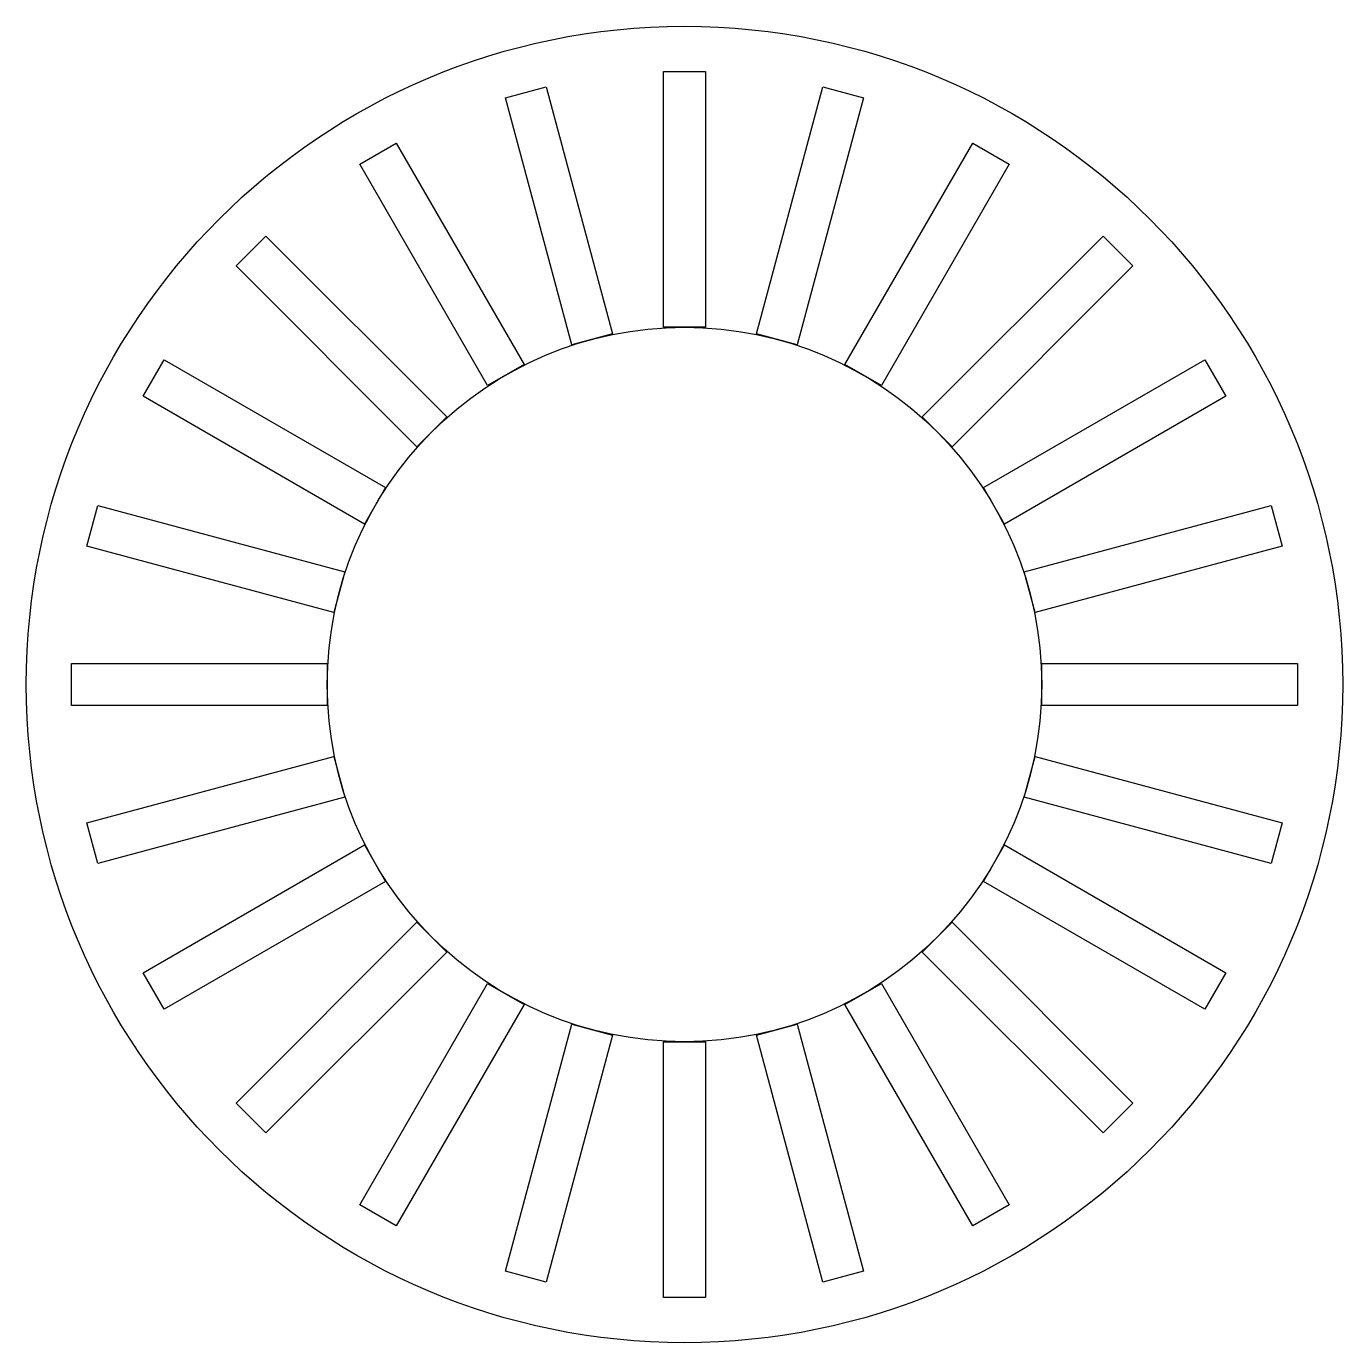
# Model space of a CAD drawing. Header units: metres. Extents: x -25.5 to 25.5, y -25.5 to 25.5.
import ezdxf

# ---------------------------------------------------------------- set-up
doc = ezdxf.new("R2010")
doc.units = ezdxf.units.M

msp = doc.modelspace()

# ---------------------------------------------------------------- linework, layer by layer
at = {"layer": 'stator'}
for p, q in [((-0.815, 13.842), (-0.815, 23.751)), ((-0.815, 23.751), (0.815, 23.751)), ((0.815, 23.751), (0.815, 13.842)), ((-6.935, 22.731), (-5.36, 23.153)), ((-5.36, 23.153), (-2.795, 13.581)), ((2.795, 13.581), (5.36, 23.153)), ((5.36, 23.153), (6.935, 22.731)), ((-4.37, 13.159), (-6.935, 22.731)), ((6.935, 22.731), (4.37, 13.159)), ((-12.582, 20.162), (-11.17, 20.977)), ((-11.17, 20.977), (-6.215, 12.395)), ((6.215, 12.395), (11.17, 20.977)), ((11.17, 20.977), (12.582, 20.162)), ((-7.627, 11.58), (-12.582, 20.162)), ((12.582, 20.162), (7.627, 11.58)), ((-17.371, 16.218), (-16.218, 17.371)), ((-16.218, 17.371), (-9.211, 10.364)), ((9.211, 10.364), (16.218, 17.371)), ((16.218, 17.371), (17.371, 16.218)), ((-10.364, 9.211), (-17.371, 16.218)), ((17.371, 16.218), (10.364, 9.211)), ((0.815, 13.842), (-0.815, 13.842)), ((-2.795, 13.581), (-4.37, 13.159)), ((4.37, 13.159), (2.795, 13.581)), ((-20.977, 11.17), (-20.162, 12.582)), ((-20.162, 12.582), (-11.58, 7.627)), ((-6.215, 12.395), (-7.627, 11.58)), ((7.627, 11.58), (6.215, 12.395)), ((11.58, 7.627), (20.162, 12.582)), ((20.162, 12.582), (20.977, 11.17)), ((-12.395, 6.215), (-20.977, 11.17)), ((20.977, 11.17), (12.395, 6.215)), ((-9.211, 10.364), (-10.364, 9.211)), ((10.364, 9.211), (9.211, 10.364)), ((-11.58, 7.627), (-12.395, 6.215)), ((12.395, 6.215), (11.58, 7.627)), ((-23.153, 5.36), (-22.731, 6.935)), ((-22.731, 6.935), (-13.159, 4.37)), ((13.159, 4.37), (22.731, 6.935)), ((22.731, 6.935), (23.153, 5.36)), ((-13.581, 2.795), (-23.153, 5.36)), ((23.153, 5.36), (13.581, 2.795)), ((-13.159, 4.37), (-13.581, 2.795)), ((13.581, 2.795), (13.159, 4.37)), ((-23.751, -0.815), (-23.751, 0.815)), ((-23.751, 0.815), (-13.842, 0.815)), ((-13.842, 0.815), (-13.842, -0.815)), ((13.842, -0.815), (13.842, 0.815)), ((13.842, 0.815), (23.751, 0.815)), ((23.751, 0.815), (23.751, -0.815)), ((-13.842, -0.815), (-23.751, -0.815)), ((23.751, -0.815), (13.842, -0.815)), ((-23.153, -5.36), (-13.581, -2.795)), ((-13.581, -2.795), (-13.159, -4.37)), ((13.159, -4.37), (13.581, -2.795)), ((13.581, -2.795), (23.153, -5.36)), ((-13.159, -4.37), (-22.731, -6.935)), ((22.731, -6.935), (13.159, -4.37)), ((-22.731, -6.935), (-23.153, -5.36)), ((23.153, -5.36), (22.731, -6.935)), ((-20.977, -11.17), (-12.395, -6.215)), ((-12.395, -6.215), (-11.58, -7.627)), ((11.58, -7.627), (12.395, -6.215)), ((12.395, -6.215), (20.977, -11.17)), ((-11.58, -7.627), (-20.162, -12.582)), ((20.162, -12.582), (11.58, -7.627)), ((-17.371, -16.218), (-10.364, -9.211)), ((-10.364, -9.211), (-9.211, -10.364)), ((9.211, -10.364), (10.364, -9.211)), ((10.364, -9.211), (17.371, -16.218)), ((-9.211, -10.364), (-16.218, -17.371)), ((16.218, -17.371), (9.211, -10.364)), ((-20.162, -12.582), (-20.977, -11.17)), ((20.977, -11.17), (20.162, -12.582)), ((-12.582, -20.162), (-7.627, -11.58)), ((-7.627, -11.58), (-6.215, -12.395)), ((6.215, -12.395), (7.627, -11.58)), ((7.627, -11.58), (12.582, -20.162)), ((-6.215, -12.395), (-11.17, -20.977)), ((11.17, -20.977), (6.215, -12.395)), ((-6.935, -22.731), (-4.37, -13.159)), ((-4.37, -13.159), (-2.795, -13.581)), ((2.795, -13.581), (4.37, -13.159)), ((4.37, -13.159), (6.935, -22.731)), ((-2.795, -13.581), (-5.36, -23.153)), ((5.36, -23.153), (2.795, -13.581)), ((-0.815, -13.842), (0.815, -13.842)), ((-0.815, -23.751), (-0.815, -13.842)), ((0.815, -13.842), (0.815, -23.751)), ((-16.218, -17.371), (-17.371, -16.218)), ((17.371, -16.218), (16.218, -17.371)), ((-11.17, -20.977), (-12.582, -20.162)), ((12.582, -20.162), (11.17, -20.977)), ((-5.36, -23.153), (-6.935, -22.731)), ((6.935, -22.731), (5.36, -23.153)), ((0.815, -23.751), (-0.815, -23.751))]:
    msp.add_line(p, q, dxfattribs=at)
for radius in [25.5, 13.842]:
    msp.add_circle((0, 0), radius, dxfattribs=at)

doc.saveas('drawing.dxf')
